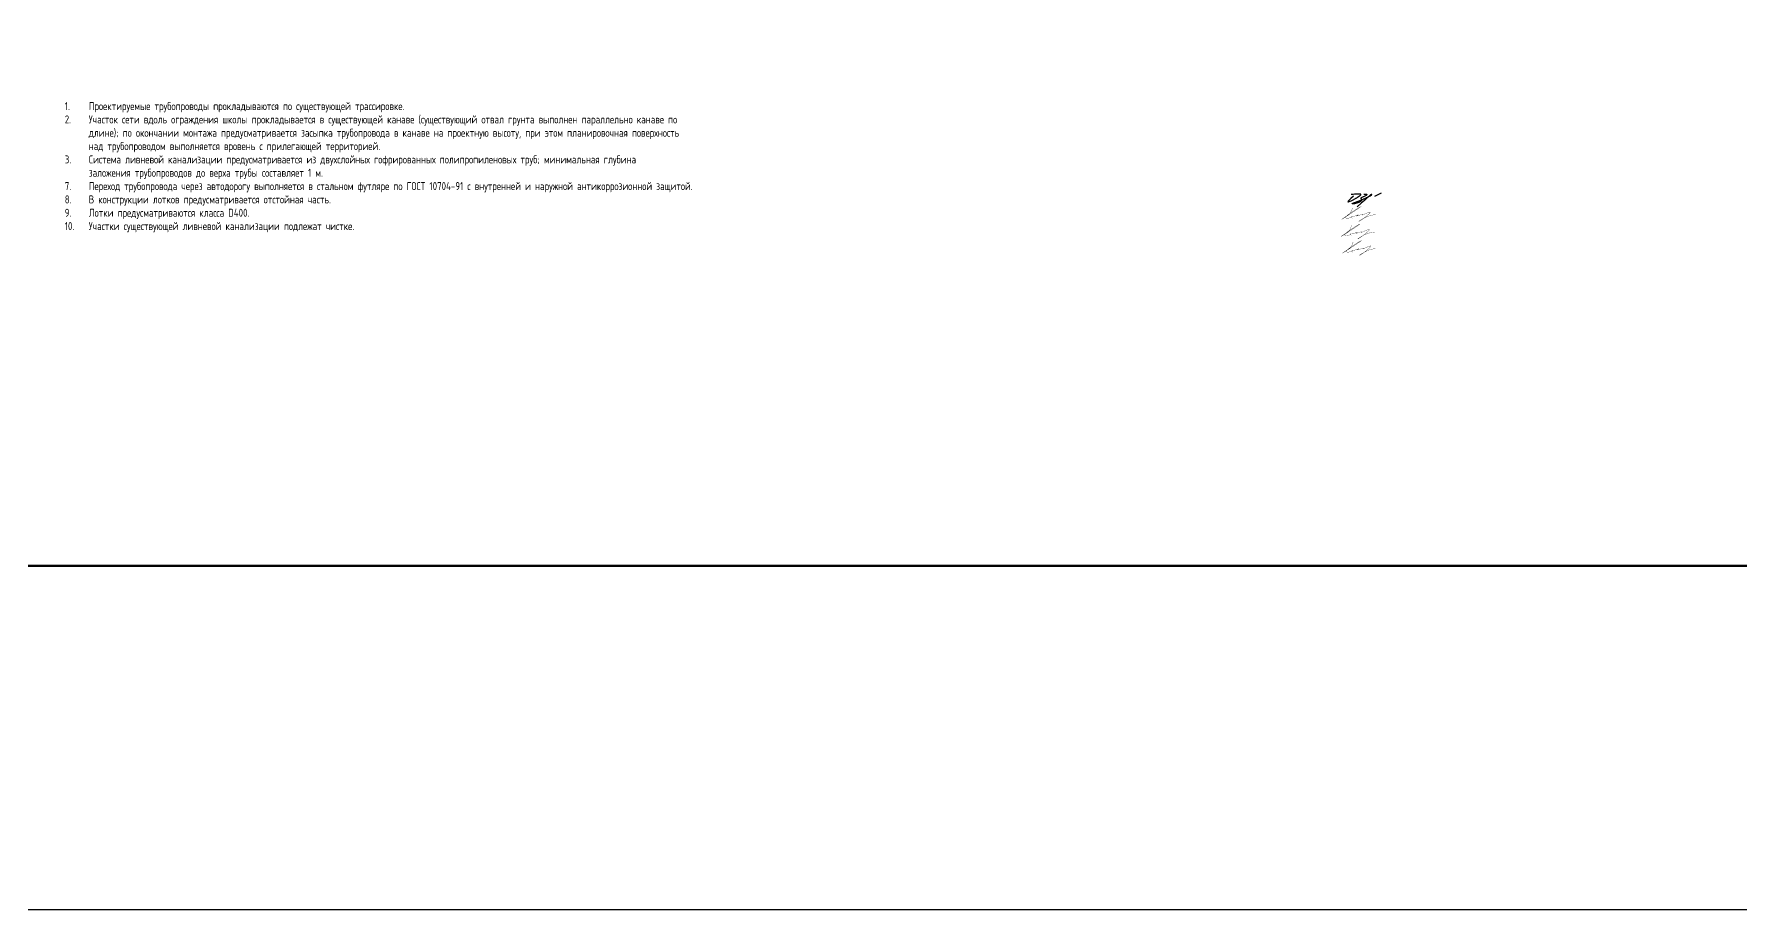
# Model space of a CAD drawing. Header units: millimetres. Extents: x 39361852 to 44659708, y 23030680 to 23754735.
# Drawn here: x 41828250 to 42084258, y 23352488 to 23483888 of the extents above; entities that cross this region are included whole.
import ezdxf

# ---------------------------------------------------------------- set-up
doc = ezdxf.new("R2010")
doc.units = ezdxf.units.MM
doc.layers.add('Text blocks_Ном._пера__28', color=7, linetype='Continuous', lineweight=13)
doc.layers.add('подпись', color=7, linetype='Continuous', lineweight=25)
doc.styles.add('GOST 2.304', font='GOST_0.TTF')

# ---------------------------------------------------------------- blocks, each defined once
blk = doc.blocks.new('Косов')
at = {"layer": 'подпись', "color": 5, "lineweight": 30, "const_width": 0.07513148009015776}
blk.add_lwpolyline([(0, 0), (-0.07328898886044044, -0.1937150149605031), (-0.1397563794203052, -0.3641328199355485), (-0.2004995418305953, -0.5143439100787646), (-0.2566158462445856, -0.6474387805438937), (-0.3092026628130498, -0.7665079264847918), (-0.3593573616903996, -0.8746418430550875), (-0.4081773130269539, -0.9749310254086367), (-0.4567598869757603, -1.070465968698954), (-0.506434094245833, -1.16395799083557), (-0.5594555077707355, -1.256601700749684), (-0.6183113410436363, -1.349212530128284), (-0.6854888075556573, -1.442605910658244), (-0.7634751207976933, -1.537597274026666), (-0.8547574942615483, -1.63500205192031), (-0.961823141439254, -1.735635676026163), (-1.087159275821705, -1.840313578031214), (-1.232196190668674, -1.949572188416596), (-1.394136498312946, -2.06283193284105), (-1.569125890850955, -2.179234235757235), (-1.753310060384592, -2.297920521618266), (-1.942834699013019, -2.418032214876803), (-2.133845498833807, -2.538710739985959), (-2.322488151948392, -2.659097521398508), (-2.504908350455707, -2.778333983567336), (-2.674847880744665, -2.893545159917949), (-2.816432906361342, -2.993790519765867), (-2.91138568514566, -3.066113141399114), (-2.941428474932991, -3.097556103105944), (-2.888283533561207, -3.075162483174381), (-2.733673118867273, -2.98597535989245), (-2.459319488689516, -2.817037811548403), (-2.046944900863537, -2.555392916430264), (-1.490260853404379, -2.19603471256903), (-0.8309358050285027, -1.765761076967124), (-0.1226274546318109, -1.29932084636971), (0.5810064988913837, -0.8314628575220695), (1.226308356647905, -0.3969359471695952), (1.75962041974276, -0.03048895205745339), (2.127284989280724, 0.2331292910689626), (2.275644366369534, 0.3591699454646005), (2.169348876885579, 0.3239603392578374), (1.846280945803073, 0.14813246007202), (1.362631022866253, -0.1366055395955073), (0.7745895578216277, -0.4985455072475133), (0.1383470004134324, -0.9059792903869948), (-0.4899061996122782, -1.327198736516607), (-1.053979592510814, -1.730495693139119), (-1.497682728534755, -2.084162007757413), (-1.778595489148529, -2.363301329384626), (-1.909379080644158, -2.570264513074903), (-1.916465040521189, -2.714214215392758), (-1.826284906282808, -2.804313092902703), (-1.665270215426744, -2.849723802169251), (-1.459852505455046, -2.859608999757029), (-1.236463313868398, -2.843131342230322), (-1.021534178167485, -2.80945348615387), (-0.8365743664082856, -2.76655938966951), (-0.683404068875916, -2.71771821722939), (-0.5589212064107869, -2.665020434862754), (-0.4600236998535365, -2.610556508599416), (-0.3836094700441208, -2.556416904468506), (-0.3265764378231779, -2.504692088499723), (-0.2858225240324828, -2.457472526722427), (-0.2582456495113092, -2.416848685166201), (-0.2409497057733461, -2.384538506196805), (-0.2318624670194822, -2.360769837525936), (-0.2291176781220656, -2.345398003201581), (-0.2308490839552633, -2.338278327271723), (-0.2351904293911957, -2.339266133784463), (-0.2402754593051668, -2.348216746787671), (-0.2442379185692971, -2.364985490329559), (-0.2452115520557072, -2.389427688457886), (-0.2418676145284735, -2.420898252668849), (-0.2350274003013055, -2.456750444249906), (-0.2260497135798687, -2.493837111936728), (-0.2162933585684641, -2.529011104464871), (-0.2071171394713929, -2.559125270569893), (-0.1998798604931835, -2.581032458987465), (-0.1959403258383645, -2.59158551845303), (-0.1966573397105549, -2.587637297702145), (-0.2029241089587686, -2.567317067644581), (-0.2137714510074602, -2.533859787885831), (-0.2277645859251152, -2.491776840205716), (-0.2434687337783998, -2.445579606383944), (-0.2594491146376185, -2.399779468200109), (-0.2742709485696651, -2.35888780743403), (-0.2864994556423426, -2.327416005865416), (-0.2946998559259555, -2.309875445273974), (-0.2969990816911832, -2.309120716355551), (-0.2897709140379447, -2.321379245470894), (-0.2689508462667618, -2.341221667896889), (-0.230474371680657, -2.363218618910537), (-0.170276983580834, -2.381940733788497), (-0.08429417527122496, -2.391958647807883), (0.03153855994764854, -2.387842996245467), (0.1812857287720817, -2.364164414378251), (0.3660650047072522, -2.317628573146862), (0.5752067284893201, -2.253481286147348), (0.7950944076617361, -2.179103402639726), (1.012111549766132, -2.101875771883556), (1.21264166234937, -2.029179243138856), (1.383068252950125, -1.968394665665528), (1.509774829115486, -1.926902888723248), (1.579144898385721, -1.912084761572032), (1.583010662750439, -1.928610911074429), (1.534999101974563, -1.970311074503684), (1.454185890268946, -2.028304766736028), (1.359646701844667, -2.093711502647466), (1.270457210912127, -2.157650797114229), (1.205693091681951, -2.211242165012209), (1.184430018363628, -2.24560512121775), (1.225743665168466, -2.251859180606857), (1.342211195730442, -2.224131152077007), (1.520415731369667, -2.168577020612133), (1.740441882831419, -2.094360065217074), (1.982374260862116, -2.010643564897123), (2.226297476203854, -1.926590798657458), (2.452296139603732, -1.851365045503144), (2.640454861804301, -1.794129584439474), (2.770858253551296, -1.764047694471515), (2.830399574328794, -1.767019887128185), (2.833206678580609, -1.795895604034172), (2.800216069490489, -1.840261519337673), (2.752364250240362, -1.889704307187117), (2.71058772401534, -1.933810641730702), (2.695822993998718, -1.962167197116855), (2.729006563373787, -1.964360647494004), (2.831074935323613, -1.929977667010348), (3.015668041441813, -1.852548153736848), (3.267239526957837, -1.74137490143471), (3.562946465513505, -1.609703927787791), (3.879945930748363, -1.470781250479604), (4.195394996301729, -1.337852887194117), (4.486450735814742, -1.224164855614958), (4.730270222926492, -1.142963173425983), (4.904010531278118, -1.107493858310818), (4.990464882817378, -1.127502892461166), (4.994971092719879, -1.198736116099781), (4.928503124469444, -1.313439333957149), (4.802034941550573, -1.463858350763871), (4.62654050744527, -1.642238971250549), (4.412993785638037, -1.840827000147783), (4.172368739612693, -2.051868242186174), (3.915639332853516, -2.267608502096323), (3.65274303159913, -2.481060775397168), (3.38947131310988, -2.688306820762477), (3.130579157403645, -2.886195587654242), (2.880821544496484, -3.071576025534455), (2.644953454405822, -3.241297083865334), (2.4277298671484, -3.392207712108757), (2.233905762739596, -3.521156859727057), (2.06823612119706, -3.624993476182112), (1.935649452800817, -3.700824862479521), (1.841768388879245, -3.746791725798175), (1.792389091022187, -3.761293124860572), (1.79330772082335, -3.742728118389095), (1.850320439871666, -3.68949576510613), (1.969223409760616, -3.599995123734175), (2.155812792080724, -3.472625252995613), (2.415884748423196, -3.305785211612829), (2.752626198529015, -3.100845159682081), (3.158787094745776, -2.871059662794551), (3.624508147569486, -2.632654387915295), (4.139930067496607, -2.401855002009484), (4.695193565022691, -2.194887172042286), (5.280439350646247, -2.02797656497853), (5.885808134861236, -1.917348847783387), (6.50144062816571, -1.879229687421912)], dxfattribs=at)
blk = doc.blocks.new('Драничников')
at = {"layer": 'подпись', "color": 5, "lineweight": 30}
for points in [[(1.856487378461338, 1.954604087917232), (0.9443946431343875, 1.144106291818275), (0.3477724536323876, 0.5765809232253787), (0.01854924306553585, 0.216034698386693), (-0.09134655545642545, 0.0264743335503681), (-0.02998650882352649, -0.02809345503533223), (0.1545578160740888, 0.01633804887757151), (0.4142148523466176, 0.1237755615372862), (0.700913033103916, 0.2582257991919619), (0.974858494128398, 0.389834351016475), (1.22936818189396, 0.513302297891812), (1.466036745546944, 0.6294695936257995), (1.686458834233576, 0.7391761920262638), (1.892229097100312, 0.8432620469010885), (2.084942183293379, 0.9425671120578727), (2.266192741959344, 1.037931341304443), (2.437575422244208, 1.130194688448626), (2.600457517376867, 1.220055009849432), (2.755296896913933, 1.307641772071349), (2.902324074494459, 1.392942344229994), (3.041769563757157, 1.475944095441037), (3.173863878341308, 1.556634394820094), (3.298837531886079, 1.635000611482894), (3.416921038029955, 1.711030114545053), (3.528344910412102, 1.784710273122357), (3.633220458700748, 1.85597556450233), (3.731182176680591, 1.924548898659907), (3.821745354165728, 1.990100293742103), (3.904425280969804, 2.052299767895875), (3.978737246906803, 2.110817339268351), (4.044196541790825, 2.165323026006149), (4.100318455435854, 2.21548684625634), (4.146618277655421, 2.260978818165938), (4.182906808328426, 2.30161237304759), (4.210176887591729, 2.337774594877317), (4.229716865646424, 2.36999598079683), (4.242815092694059, 2.398807027947953), (4.250759918935955, 2.424738233472397), (4.254839694573775, 2.448320094511985), (4.256342769808839, 2.470083108208257), (4.256557494842355, 2.490557771703209), (4.256446974604387, 2.510157746458503), (4.255673332939637, 2.52882935121562), (4.253573448419957, 2.546402069036333), (4.249484199618905, 2.562705382982074), (4.242742465109131, 2.577568776114504), (4.232685123463284, 2.590821731495225), (4.218649053254353, 2.602293732185672), (4.199971133054987, 2.611814261247559), (4.175789305009857, 2.619285429327306), (4.144445765551154, 2.624899857410867), (4.104083774682408, 2.628922794069183), (4.052846592407832, 2.631619487873138), (3.988877478731069, 2.633255187393559), (3.910319693655879, 2.634095141201385), (3.815316497186359, 2.634404597867331), (3.702011149326154, 2.634448805962506), (3.566908052837789, 2.634126718412176), (3.399956181517496, 2.631872105559751), (3.189465651920159, 2.625752442103021), (2.923746580600778, 2.613835202739949), (2.591109084114009, 2.59418786216844), (2.17986327901508, 2.564877895086454), (1.678319281858307, 2.523972776191727), (1.07478720919903, 2.469539980182219)], [(5.304213564505403, 2.566545171817666), (5.525989789249252, 2.566507279164739), (5.707012465710477, 2.566242030593799), (5.851999229185139, 2.565522070187114), (5.965667714969754, 2.56412004202673), (6.052735558360496, 2.561808590194858), (6.117920394653879, 2.558360358773427), (6.165939859146079, 2.553547991844653), (6.201511587133609, 2.547144133490519), (6.228727985138221, 2.53896879360957), (6.24918054458567, 2.529031445364922), (6.26383552812672, 2.517388927735908), (6.273659198412361, 2.504098079702317), (6.279617818093811, 2.489215740243424), (6.282677649822176, 2.472798748338732), (6.283804956248332, 2.454903942967746), (6.283966000023725, 2.435588163109799), (6.283261828222408, 2.414671418663431), (6.278332625613416, 2.391026403202318), (6.26495336138953, 2.363288981219), (6.238899004743075, 2.33009501720619), (6.195944524866036, 2.290080375656601), (6.13186489095142, 2.241880921062716), (6.042435072191438, 2.184132517917192), (5.923430037778417, 2.11547103071274), (5.772778322682825, 2.035290177001627), (5.597022724986346, 1.946015086574505), (5.40485960854835, 1.85082874228226), (5.204985337228436, 1.752914126975099), (5.006096274885749, 1.655454223503966), (4.81688878538057, 1.561632014718953), (4.646059232571361, 1.474630483471003), (4.50230398031897, 1.397632612610266), (4.392159511261866, 1.333022481553826), (4.313522783159442, 1.279988555983721), (4.262130872551779, 1.236920398147845), (4.233720855978277, 1.202207570294661), (4.224029809977878, 1.17423963467246), (4.228794811090438, 1.151406153529251), (4.243752935855241, 1.132096689113666), (4.2646412608118, 1.1147008036736), (4.287841037600515, 1.097772260953604), (4.312310218264088, 1.080521630683165), (4.337650929946108, 1.062323684088312), (4.363465299790619, 1.042553192394621), (4.389355454940983, 1.020584926828008), (4.414923522540903, 0.9957936586141045), (4.439771629734309, 0.9675541589788281), (4.463501903664564, 0.9352411991479244), (4.485609108958897, 0.8983937518434573), (4.50515856017671, 0.8572075957724223), (4.5211082093615, 0.81204271113819), (4.532416008555742, 0.7632590781441877), (4.538039909802592, 0.7112166769936721), (4.536937865144864, 0.6562754878900705), (4.528067826625829, 0.5987954910364692), (4.510387746288529, 0.5391366666364092), (4.482947150086829, 0.4776558371721649), (4.445161859621066, 0.4146971942416258), (4.396539270402286, 0.3506017717214718), (4.336586777941534, 0.2857106034887238), (4.264811777750197, 0.2203647234203459), (4.180721665339775, 0.1549051653927904), (4.083823836221086, 0.08967296328324892), (3.973625685905517, 0.02500915096851486), (3.850127214393183, -0.03873892223265329), (3.715298839638763, -0.1011986452323299), (3.571603584086688, -0.1619910915006813), (3.42150447018048, -0.220737334508101), (3.267464520363887, -0.2770584477246416), (3.111946757081114, -0.3305755046202989), (2.957414202775794, -0.3809095786655234), (2.806329879892132, -0.4276817433304245), (2.660825250159974, -0.470582541948886), (2.521705532455371, -0.509580397310117), (2.389444384940703, -0.5447132020672143), (2.264515465778231, -0.5760188488730478), (2.14739243312988, -0.6035352303804871), (2.038548945158595, -0.6273002392427998), (1.938458660025958, -0.6473517681127419), (1.847595235894914, -0.6637277096434104), (1.76627444487292, -0.6764975336984662), (1.694180514852519, -0.6858570189852458), (1.630839787671107, -0.6920335214214219), (1.575778605166306, -0.6952543969249518), (1.52852330917608, -0.6957470014137357), (1.488600241537824, -0.6937386908056169), (1.455535744089389, -0.6894568210186094), (1.428856158668509, -0.6831287479704429), (1.408122562044696, -0.6749565658105325), (1.393034970715689, -0.6650413216135007), (1.383328136109867, -0.6534588006851436), (1.378736809656857, -0.6402847883314848), (1.378995742785492, -0.6255950698584911), (1.383839686925171, -0.6094654305723566), (1.393003393504841, -0.5919716557787069), (1.406221613953676, -0.5731895307836226), (1.424056422623948, -0.5529169614379157), (1.45037918556261, -0.529840335771496), (1.489888591739145, -0.5023681623591187), (1.547283330123378, -0.4689089497754821), (1.62726208968536, -0.4278712065953414), (1.734523559394802, -0.377663441393338), (1.873766428221643, -0.3166941627443975), (2.049689385135366, -0.2433718792230479), (2.26488491914472, -0.1568061134842651), (2.513520719411076, -0.05891044450368099), (2.787658275134618, 0.04770053466285162), (3.079359075515981, 0.1604122309597074), (3.38068460975478, 0.2766100513307492), (3.683696367051084, 0.3936794027205792), (3.980455836605529, 0.5090056920730603), (4.263024507617843, 0.6199743263326241), (4.5251090419722, 0.724501209585128), (4.766996792286704, 0.8226242344834986), (4.99062028386345, 0.914911790822714), (5.197912042004873, 1.00193226839724), (5.390804592012614, 1.084254057001999), (5.571230459189451, 1.16244554643157), (5.741122168837023, 1.237075126480875), (5.902412246257427, 1.308711186944436), (6.05675217957662, 1.377865278637728), (6.204669308215216, 1.444821596457928), (6.346409934417807, 1.509807496323162), (6.482220360428528, 1.573050334151048), (6.61234688849197, 1.634777465859713), (6.737035820852157, 1.695216247367), (6.856533459753791, 1.754594034590809), (6.971086107441351, 1.813138183448928), (7.08082638820008, 1.870975002784689), (7.185432214479761, 1.927826613142884), (7.284467820770828, 1.983314087993733), (7.377497441564174, 2.037058500807404), (7.464085311350459, 2.088680925054064), (7.543795664620461, 2.13780243420382), (7.616192735864956, 2.184044101726897), (7.68084075957438, 2.227027001093518), (7.737357651497859, 2.266441675637566), (7.785576052418378, 2.302256548148193), (7.825382284376474, 2.334509511278725), (7.856662669413595, 2.363238457681689), (7.879303529570734, 2.388481280010183), (7.893191186888771, 2.410275870917417), (7.898211963409153, 2.42866012305609), (7.894252181172305, 2.443671929079471), (7.881291314991586, 2.455199189888845), (7.85968145076788, 2.462529839380466), (7.829867827173189, 2.464801819698891), (7.792295682880308, 2.461153072988736), (7.747410256561921, 2.450721541394671), (7.695656786890481, 2.432645167061423), (7.637480512538446, 2.406061892133607), (7.573326672178382, 2.370109658755837), (7.496093551097147, 2.317453080854989), (7.368491621038743, 2.214863459486196), (7.145684400361802, 2.022638767487081), (6.782835407424159, 1.701076977695152), (6.235108160584218, 1.210476062947862), (5.457666178200952, 0.5111339960826058), (4.405672978632197, -0.4366512500631075), (3.034292080235446, -1.672581702652224)], [(8.980710327489533, 1.965112983677784), (11.17302765845113, 3.080672687485674)]]:
    blk.add_lwpolyline(points, dxfattribs=at)

msp = doc.modelspace()

# ---------------------------------------------------------------- linework, layer by layer
msp.add_lwpolyline([(41358582.36732416, 23754735.17338284), (43703477.14353447, 23754735.17338284), (43703477.14353447, 23352488.37739869), (41358582.36732416, 23352488.37739869)], close=True)
at = {"color": 3, "lineweight": 50}
msp.add_lwpolyline([(41771268.13464849, 23679116.0780756), (42393569.0479355, 23679116.0780756), (42393569.0479355, 23404132.08716238), (41771268.13464849, 23404132.08716238)], close=True, dxfattribs=at)

# ---------------------------------------------------------------- block references
at = {"color": 1, "xscale": 532.4000000000002, "yscale": 532.4000000000002, "zscale": 532.4000000000002}
for p in [(42026006.78587237, 23457786.07178151), (42025864.11907071, 23455172.7756208), (42026101.89707348, 23452701.60561971)]:
    msp.add_blockref('Косов', p, dxfattribs=at)
at = {"layer": 'подпись', "color": 1, "ltscale": 100, "xscale": 448, "yscale": 448, "zscale": 448}
msp.add_blockref('Драничников', (42025342.60750825, 23458712.38671106), dxfattribs=at)

# ---------------------------------------------------------------- texts
at = {"layer": 'Text blocks_Ном._пера__28', "insert": (41831641.97684625, 23473688.70919037), "char_height": 1200, "attachment_point": 1, "style": 'GOST 2.304'}
msp.add_mtext_dynamic_manual_height_columns('\\pi-3600,l4800,t4800;1.^IПроектируемые трубопроводы прокладываются по существующей трассировке.\\P2.^IУчасток сети вдоль ограждения школы прокладывается в существующей канаве (существующий отвал грунта выполнен параллельно канаве по длине); по окончании монтажа предусматривается засыпка трубопровода в канаве на проектную высоту, при этом планировочная поверхность над трубопроводом выполняется вровень с прилегающей территорией. \\P3.^IСистема ливневой канализации предусматривается из двухслойных гофрированных полипропиленовых труб; минимальная глубина заложения трубопроводов до верха трубы составляет 1 м.\\P7.^IПереход трубопровода через автодорогу выполняется в стальном футляре по ГОСТ 10704-91 с внутренней и наружной антикоррозионной защитой.\\P8.^IВ конструкции лотков предусматривается отстойная часть.\\P9.^IЛотки предусматриваются класса D400.\\P10.^IУчастки существующей ливневой канализации подлежат чистке.', width=93446.89134685695, gutter_width=12.5, heights=[0], dxfattribs=at)

doc.saveas('drawing.dxf')
